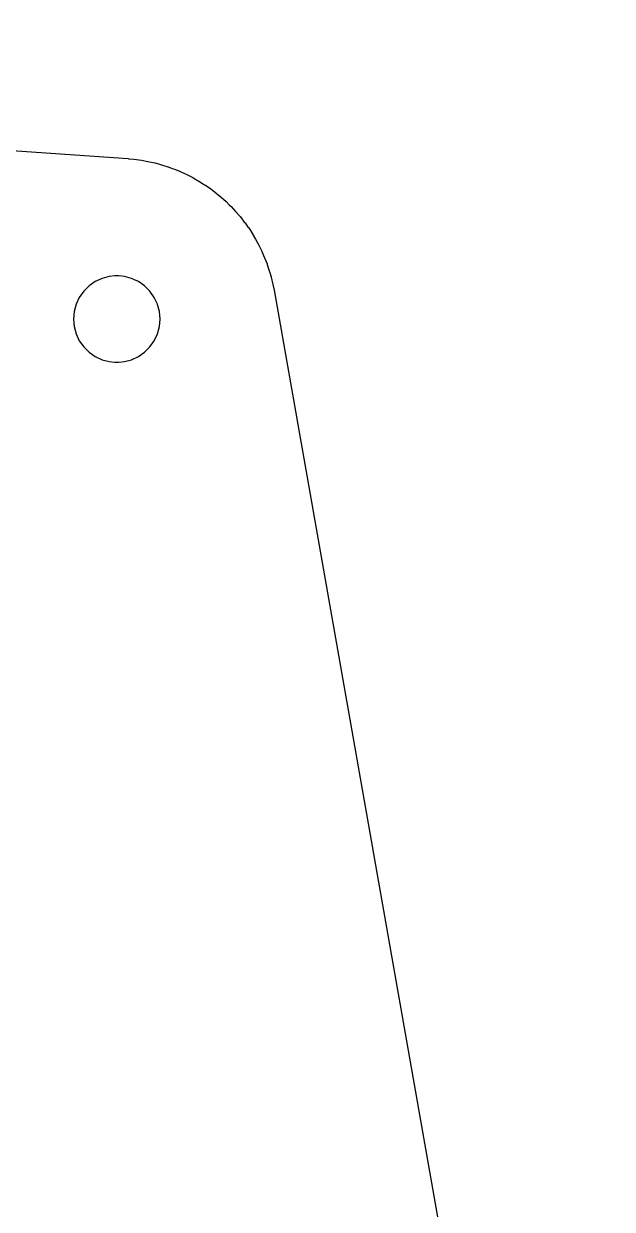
# Model space of a CAD drawing. Extents: x 68 to 346, y -197 to -84.
# Drawn here: x 327.98 to 346.41, y -121.51 to -84.38 of the extents above; entities that cross this region are included whole.
import ezdxf

# ---------------------------------------------------------------- set-up
doc = ezdxf.new("R2010")
doc.units = 0
doc.layers.add('BLACK', color=7, linetype='CONTINUOUS')

msp = doc.modelspace()

# ---------------------------------------------------------------- linework, layer by layer
at = {"layer": 'BLACK', "linetype": 'CONTINUOUS'}
for p, q in [((271.37, -84.3821), (331.248, -88.6072)), ((331.248, -88.6072), (331.277, -88.6104)), ((331.277, -88.6104), (331.427, -88.6274)), ((331.427, -88.6274), (331.665, -88.6548)), ((331.665, -88.6548), (331.67, -88.6555)), ((331.67, -88.6555), (331.872, -88.6953)), ((331.872, -88.6953), (332.085, -88.7392)), ((332.085, -88.7392), (332.089, -88.7403)), ((332.089, -88.7403), (332.2, -88.7718)), ((332.2, -88.7718), (332.292, -88.7979)), ((332.292, -88.7979), (332.496, -88.8592)), ((332.496, -88.8592), (332.5, -88.8605)), ((332.5, -88.8605), (332.634, -88.9112)), ((332.634, -88.9112), (332.699, -88.9354)), ((332.699, -88.9354), (332.895, -89.0139)), ((332.895, -89.0139), (332.899, -89.0154)), ((332.899, -89.0154), (333.091, -89.107)), ((333.091, -89.107), (333.28, -89.2021)), ((333.28, -89.2021), (333.283, -89.2038)), ((333.283, -89.2038), (333.468, -89.3114)), ((333.468, -89.3114), (333.612, -89.4013)), ((333.612, -89.4013), (333.647, -89.4225)), ((333.647, -89.4225), (333.649, -89.4243)), ((333.649, -89.4243), (333.825, -89.5471)), ((333.825, -89.5471), (333.993, -89.6735)), ((333.993, -89.6735), (333.996, -89.6753)), ((333.996, -89.6753), (334.074, -89.7405)), ((334.074, -89.7405), (334.161, -89.8125)), ((334.161, -89.8125), (334.318, -89.9541)), ((334.318, -89.9541), (334.416, -90.0498)), ((334.416, -90.0498), (334.472, -90.1045)), ((334.472, -90.1045), (334.474, -90.1066)), ((334.474, -90.1066), (334.617, -90.2606)), ((334.617, -90.2606), (334.758, -90.4229)), ((334.758, -90.4229), (334.76, -90.4254)), ((334.76, -90.4254), (334.766, -90.4338)), ((334.766, -90.4338), (334.889, -90.5915)), ((334.889, -90.5915), (334.911, -90.6218)), ((334.911, -90.6218), (335.003, -90.7481)), ((335.003, -90.7481), (335.015, -90.7646)), ((335.015, -90.7646), (335.017, -90.7675)), ((335.017, -90.7675), (335.057, -90.8295)), ((335.057, -90.8295), (335.131, -90.9447)), ((335.131, -90.9447), (335.138, -90.9551)), ((335.138, -90.9551), (335.242, -91.1269)), ((335.242, -91.1269), (335.244, -91.1304)), ((335.244, -91.1304), (335.343, -91.3176)), ((335.343, -91.3176), (335.438, -91.5074)), ((335.438, -91.5074), (335.439, -91.5113)), ((335.439, -91.5113), (335.522, -91.7081)), ((335.522, -91.7081), (335.6, -91.9032)), ((335.6, -91.9032), (335.602, -91.9076)), ((335.602, -91.9076), (335.608, -91.9267)), ((335.608, -91.9267), (335.667, -92.1152)), ((330.432, -92.3553), (330.218, -92.4552)), ((330.433, -92.3553), (330.432, -92.3553)), ((330.661, -92.2942), (330.433, -92.3553)), ((330.837, -92.2787), (330.661, -92.2942)), ((330.661, -92.2942), (330.661, -92.2942)), ((330.955, -92.2787), (330.837, -92.2787)), ((331.132, -92.2942), (330.955, -92.2787)), ((331.36, -92.3553), (331.132, -92.2942)), ((331.132, -92.2942), (331.132, -92.2942)), ((331.454, -92.3991), (331.36, -92.3553)), ((331.36, -92.3553), (331.36, -92.3553)), ((331.36, -92.3553), (331.36, -92.3553)), ((331.574, -92.4552), (331.454, -92.3991)), ((335.667, -92.1152), (335.677, -92.1457)), ((335.677, -92.1457), (335.728, -92.3115)), ((335.728, -92.3115), (335.729, -92.3163)), ((335.729, -92.3163), (335.781, -92.5513)), ((329.858, -92.7578), (329.722, -92.9514)), ((330.025, -92.5907), (329.858, -92.7578)), ((329.858, -92.7578), (329.858, -92.7578)), ((330.218, -92.4552), (330.025, -92.5907)), ((330.218, -92.4552), (330.218, -92.4552)), ((331.768, -92.5907), (331.574, -92.4552)), ((331.574, -92.4552), (331.574, -92.4552)), ((331.935, -92.7578), (331.768, -92.5907)), ((332.07, -92.9514), (331.935, -92.7578)), ((335.781, -92.5513), (335.82, -92.7261)), ((335.82, -92.7261), (346.413, -152.803)), ((329.622, -93.1656), (329.561, -93.3938)), ((329.722, -92.9514), (329.622, -93.1656)), ((329.622, -93.1656), (329.622, -93.1656)), ((329.722, -92.9514), (329.722, -92.9514)), ((332.17, -93.1656), (332.07, -92.9514)), ((332.07, -92.9514), (332.07, -92.9514)), ((332.172, -93.1719), (332.17, -93.1656)), ((332.17, -93.1656), (332.17, -93.1656)), ((332.17, -93.1656), (332.17, -93.1656)), ((332.231, -93.3938), (332.172, -93.1719)), ((329.561, -93.3938), (329.541, -93.6292)), ((329.561, -93.3938), (329.561, -93.3938)), ((332.242, -93.5221), (332.231, -93.3938)), ((332.251, -93.6146), (332.242, -93.5221)), ((329.541, -93.6292), (329.541, -93.6292)), ((329.541, -93.6292), (329.561, -93.8646)), ((329.561, -93.8646), (329.561, -93.8646)), ((329.561, -93.8646), (329.622, -94.0929)), ((332.17, -94.0929), (332.231, -93.8646)), ((332.231, -93.8646), (332.252, -93.6292)), ((332.252, -93.6292), (332.251, -93.6146)), ((329.622, -94.0929), (329.622, -94.0929)), ((329.622, -94.0929), (329.622, -94.0929)), ((329.622, -94.0929), (329.658, -94.1703)), ((329.658, -94.1703), (329.722, -94.3071)), ((332.07, -94.3071), (332.17, -94.0929)), ((329.722, -94.3071), (329.722, -94.3071)), ((329.722, -94.3071), (329.858, -94.5006)), ((329.858, -94.5006), (330.025, -94.6677)), ((331.768, -94.6677), (331.935, -94.5006)), ((331.935, -94.5006), (332.07, -94.3071)), ((330.025, -94.6677), (330.218, -94.8033)), ((330.218, -94.8033), (330.218, -94.8033)), ((330.218, -94.8033), (330.433, -94.9031)), ((330.433, -94.9031), (330.661, -94.9643)), ((330.661, -94.9643), (330.837, -94.9797)), ((330.837, -94.9797), (330.955, -94.9797)), ((330.955, -94.9797), (331.132, -94.9643)), ((331.132, -94.9643), (331.36, -94.9031)), ((331.36, -94.9031), (331.574, -94.8033)), ((331.574, -94.8033), (331.768, -94.6677))]:
    msp.add_line(p, q, dxfattribs=at)

doc.saveas('drawing.dxf')
